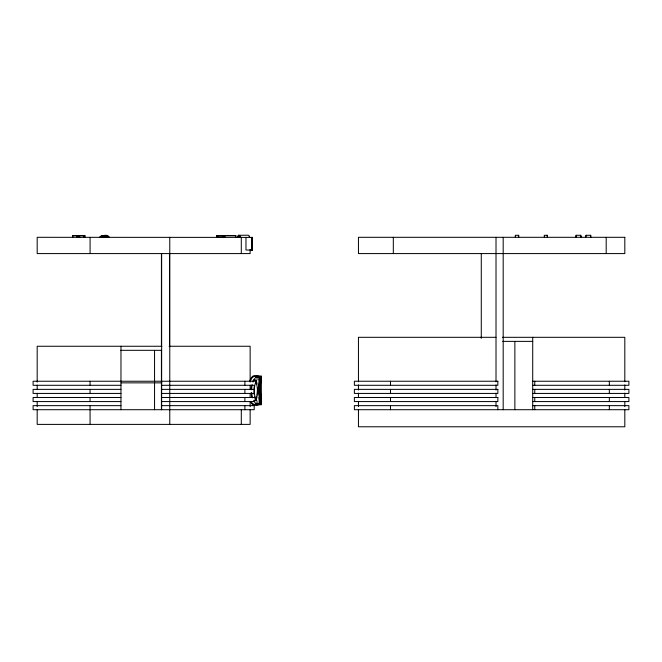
<?xml version="1.0" encoding="UTF-8"?>
<svg xmlns="http://www.w3.org/2000/svg" width="662" height="662" viewBox="0 0 662 662"><rect width="100%" height="100%" fill="white"/><g stroke="black" fill="none" stroke-linecap="round" stroke-linejoin="round"><path stroke-width="0.99" d="M252.172 245.296L252.048 250.244L252.032 247.125M251.965 237.401L251.891 247.05M252.338 250.037L252.363 237.401L37.188 237.31L37.188 253.579L250.137 253.579L250.137 249.508M252.098 245.536L252.048 242.532L252.164 243.575M252.164 247.207L252.148 250.244L252.106 246.934M251.891 248.151L251.924 247.058L251.883 250.021M252.131 243.401L252.156 242.739M251.891 243.053L251.908 242.424L251.899 244.303M258.486 393.816L258.511 388.784M258.288 393.625L258.329 390.464M257.444 390.464L257.295 395.048M251.593 389.711L252.081 384.556M251.113 389.645L251.361 385.872M252.181 241.944L252.148 240.678L252.197 245.47M259.289 387.717L259.396 385.797M259.719 380.029L259.827 378.11M259.446 393.758L259.603 381.85M259.761 379.914L259.926 377.985M254.142 386.591L254.142 394.329M261.333 376.19L260.224 387.717L261.358 404.672L259.223 404.672L259.223 397.556M251.891 240.836L251.941 241.92L251.965 239.545M258.677 390.845L259.446 390.845L261.325 403.961L260 387.634L261.184 377.117M258.453 385.4L259.686 376.19M257.841 390.092L258.13 388.098M259.289 380.112L259.727 377.117L259.736 380.195M257.998 388.354L258.163 387.303M260.778 376.19L258.643 388.354M258.478 393.145L258.552 392.732M257.104 396.894L256.004 400.535L253.993 401.056M258.453 390.092L260.836 377.117L261.316 377.117M259.876 401.511L258.188 405.218L256.211 405.218M585.465 237.17L585.961 235.3L590.835 235.3L590.835 237.31M585.779 237.17L586.275 235.3M236.93 237.484L238.394 235.283L248.275 235.217L249.003 235.581L249.698 237.509M237.153 237.401L238.775 235.556L240.165 236.946M250.319 381.386C250.989 379.078 252.793 375.586 255.714 376.554L257.104 378.416M249.913 380.857C250.675 378.374 252.652 374.667 255.789 375.702L257.27 377.679M253.687 380.029L256.285 376.554M257.27 403.241L255.789 405.218C253.265 406.187 251.32 403.53 250.443 401.511M257.113 402.479L255.714 404.325L254.721 404.556L252.619 403.63L251.659 402.463M101.931 237.484C103.247 234.422 108.171 234.522 109.52 237.509M256.136 381.204C253.769 386.931 253.19 394.883 256.674 400.204M99.358 237.484L101.625 235.473L105.299 235.581M102.353 237.401C103.562 235.093 107.161 234.969 108.734 236.946M252.942 382.007L254.092 380.716L255.358 380.716C258.122 386.327 258.106 394.585 255.358 400.204L254.084 400.204M99.805 237.401L102.519 235.606M252.677 381.262L253.993 379.864L255.433 379.864L256.467 381.254L257.104 384.018M238.03 237.335L238.767 236.864L239.536 237.459M255.971 380.385L257.253 379.69M104.066 237.335L105.589 236.864L107.277 237.459M238.419 237.31L239.056 237.253M256.211 375.702L258.188 375.702L259.876 379.409M104.861 237.31L106.218 237.253M102.345 236.979L105.018 237.459M102.469 237.31L103.901 237.253M84.744 235.838L79.713 235.838L79.713 237.625M235.68 235.838L216.995 235.838L216.995 237.087L222.97 237.087M76.676 237.087L78.488 237.087L78.488 235.838L72.853 235.838L72.853 237.087M252.354 245.039L252.371 240.356M252.346 247.174L252.412 250.037L245.983 250.037L245.958 237.401M496.012 337.314L358.448 337.314L358.448 381.784M502.524 337.314L624.812 337.314L624.812 381.784M502.681 341.377L532.711 341.377M161.9 346.259L37.188 346.259L37.188 382.073M169.108 346.259L250.137 346.259L250.137 382.073M120.782 350.322L161.644 350.322M256.575 376.19L258.71 376.19M256.848 377.117L258.453 377.117M259.918 377.117L259.347 377.117L259.347 380.195M120.989 381.238L33.1 381.238L33.1 385.301L120.989 385.301M121.129 381.238L254.208 381.238M532.711 381.238L628.9 381.238L628.9 385.301L532.711 385.301M121.129 382.859L161.9 382.859M161.42 385.301L254.208 385.301M259.115 387.634L260 387.634M120.989 389.372L33.1 389.372L33.1 393.435L120.989 393.435M161.42 389.372L254.208 389.372M532.711 389.372L628.9 389.372L628.9 393.435L532.711 393.435M258.652 392.045L259.43 392.045M161.42 393.435L254.208 393.435M120.989 397.506L33.1 397.506L33.1 401.569L120.989 401.569M161.42 397.506L254.208 397.506M532.711 397.506L628.9 397.506L628.9 401.569L532.711 401.569M161.42 401.569L254.208 401.569M256.848 403.77L258.453 403.77M256.575 404.672L258.71 404.672M120.989 405.64L33.1 405.64L33.1 409.704L254.208 409.704L254.208 405.64L161.42 405.64M532.711 405.64L628.9 405.64L628.9 409.704L354.377 409.704L354.377 405.64L497.849 405.64L497.849 409.704M103.264 235.556L106.557 236.946M238.775 235.217L239.652 235.581L240.488 237.509M256.591 401.056L257.253 401.23M256.285 404.325L253.687 400.833M106.127 236.044L106.83 236.69M249.218 236.334L249.433 236.946M252.462 397.812L251.634 392.715M581.319 237.17L580.831 235.3L575.948 235.3L575.948 237.31M580.516 235.3L581.013 237.17M254.498 396.894L254.903 398.441M251.684 396.894L251.163 392.905M259.521 392.847L260.894 404.672M258.734 392.847L259.761 404.672M252.106 243.591L252.131 244.021L252.048 240.678L252.189 248.283L252.131 247.348M259.67 397.837L259.835 400.899M259.322 388.71L259.396 390.704M259.653 397.688L259.909 404.672M252.065 243.111L252.065 243.79M252.388 237.401L252.437 250.037M252.189 243.459L252.197 244.402M252.09 243.5L252.098 244.46M624.812 384.887L624.812 390.059M624.812 393.154L624.812 397.291M624.812 401.429L624.812 406.6M624.812 409.704L624.812 426.783L358.448 426.783L358.448 409.704M609.338 381.238L609.338 385.301M609.338 389.372L609.338 393.435M609.338 397.506L609.338 401.569M609.338 405.64L609.338 409.704M606.193 237.31L606.193 253.579M590.521 235.3L590.521 237.31M576.263 235.3L576.263 237.31M547.507 237.087L547.507 235.3L544.305 235.3L544.305 237.087M547.193 235.3L547.193 237.087M534.764 381.238L534.764 385.301M534.764 389.372L534.764 393.435M534.764 397.506L534.764 401.569M534.764 405.64L534.764 409.704M532.711 337.314L532.711 409.704M518.768 237.004L518.768 235.3L515.309 235.3L515.309 237.004M518.462 235.3L518.462 237.004M514.87 341.451L514.87 409.704M503.186 237.31L503.186 409.704M496.012 237.31L496.012 381.833M496.012 384.887L496.012 390.092M496.012 393.154L496.012 397.316M496.012 401.429L496.012 406.609M481.282 253.579L481.282 338.365M393.319 237.31L393.319 253.579M390.506 381.238L390.506 385.301M390.506 389.372L390.506 393.435M390.506 397.506L390.506 401.569M390.506 405.64L390.506 409.704M358.448 384.887L358.448 390.059M358.448 393.154L358.448 397.291M358.448 401.429L358.448 406.6M261.341 404.672L261.341 376.19L259.223 376.19L259.223 380.261M259.802 376.19L259.802 380.261M259.802 385.342L259.802 390.431M259.802 397.556L259.802 404.672M259.736 385.317L259.736 390.439M259.736 397.614L259.736 403.77L259.347 397.614M259.347 385.317L259.347 390.439M259.223 385.342L259.223 390.431M252.296 237.401L252.214 250.037M250.137 385.143L250.137 389.239M250.137 393.327L250.137 397.423M250.137 401.52L250.137 406.633M250.137 409.704L250.137 424.392L37.188 424.392L37.188 409.704M244.89 381.238L244.89 385.301M244.89 389.372L244.89 393.435M244.89 397.506L244.89 401.569M244.89 405.64L244.89 409.704M241.299 237.31L241.299 253.579M241.299 409.704L241.299 424.392M235.929 237.435L235.929 235.49L216.681 235.49L216.681 237.418M224.881 235.49L224.881 237.435M223.632 235.838L223.632 237.625M223.351 235.49L223.351 237.484M218.46 235.49L218.46 237.418M218.154 235.838L218.154 237.087M169.77 237.31L169.77 424.392M169.563 253.579L169.563 346.631M161.636 253.579L161.636 409.704M161.429 253.579L161.429 346.631M161.429 349.735L161.42 409.704M154.552 350.355L154.552 409.704M120.989 346.259L120.939 409.704M90.082 237.31L90.082 253.579M90.065 381.238L90.065 385.301M90.065 389.372L90.065 393.435M90.065 397.506L90.065 401.569M90.065 405.64L90.082 424.392M85.034 237.435L85.034 235.49L79.399 235.49L79.399 237.484M83.71 235.838L83.71 237.625M83.42 235.49L83.42 237.484M78.761 237.418L78.761 235.49L72.555 235.49L72.555 237.418M77.495 235.838L77.495 237.087M77.231 235.49L77.231 237.418M37.188 385.143L37.188 389.239M37.188 393.327L37.188 397.423M37.188 401.52L37.188 406.633M624.812 237.31L358.448 237.31L358.448 253.579L624.812 253.579L624.812 237.31M497.849 381.238L354.377 381.238L354.377 385.301L497.849 385.301L497.849 381.238M497.849 389.372L354.377 389.372L354.377 393.435L497.849 393.435L497.849 389.372M497.849 397.506L354.377 397.506L354.377 401.569L497.849 401.569L497.849 397.506"/></g></svg>
